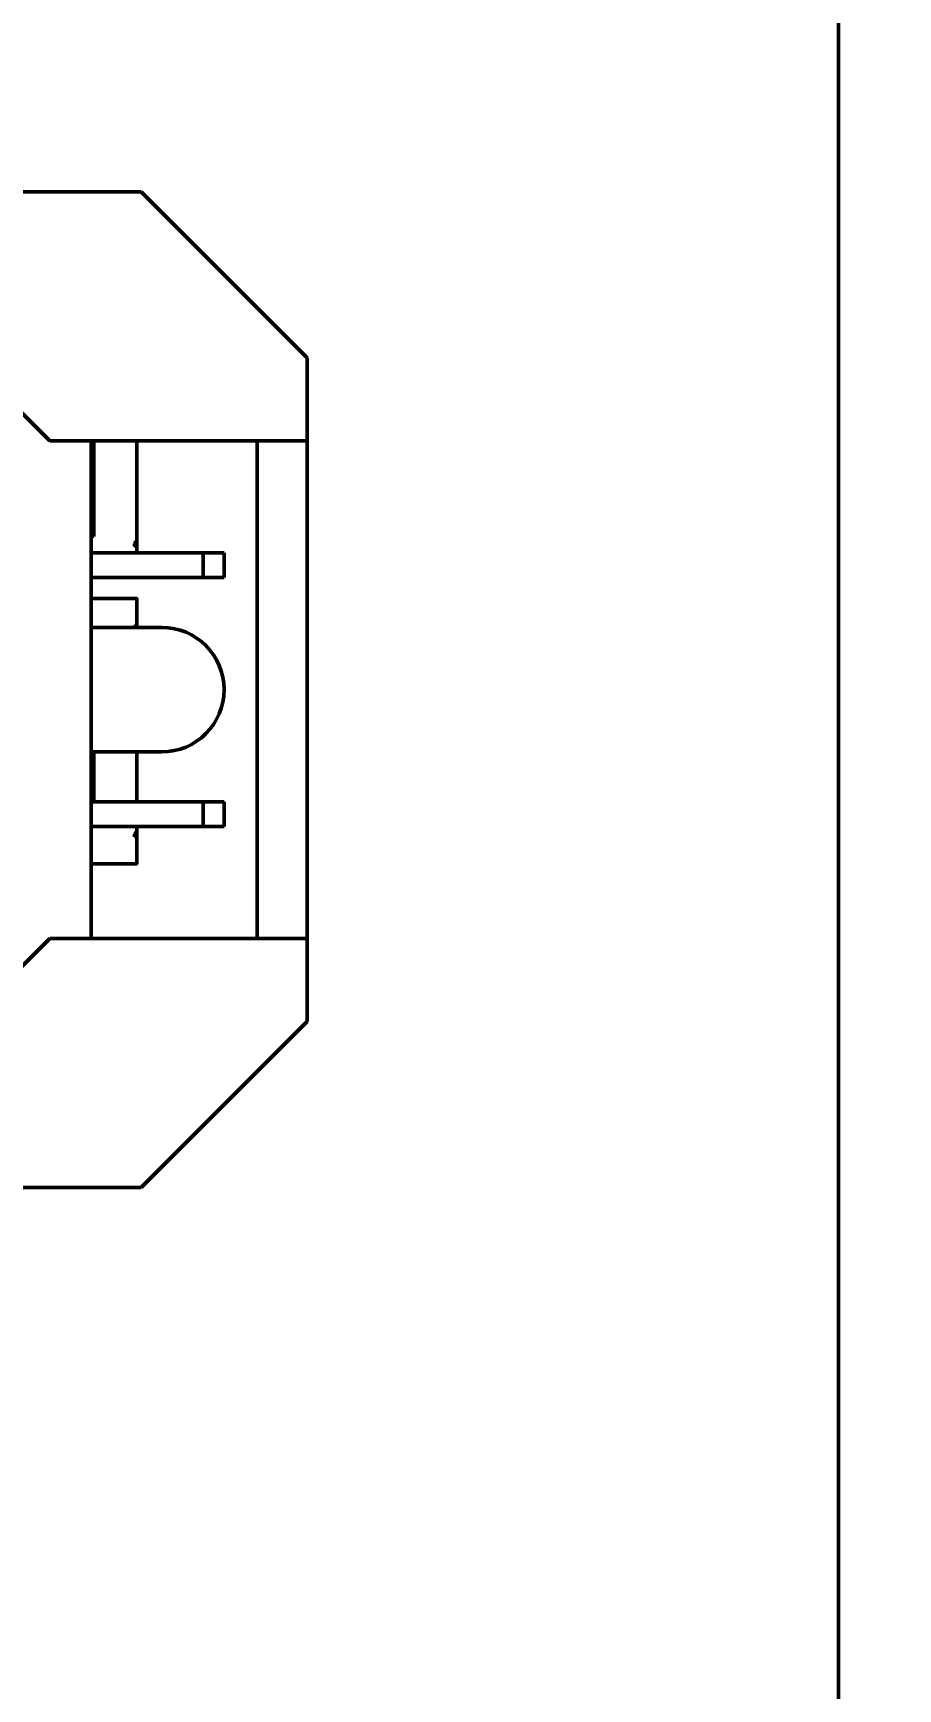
# Model space of a CAD drawing. Header units: millimetres. Extents: x 2121 to 4904, y 892 to 1933.
# Drawn here: x 2361.86 to 2382.69, y 1303.46 to 1343.37 of the extents above; entities that cross this region are included whole.
import ezdxf

# ---------------------------------------------------------------- set-up
doc = ezdxf.new("R2010")
doc.units = ezdxf.units.MM
doc.header["$LTSCALE"] = 1.8
doc.layers.add('외형선(ISO)', color=7, linetype='Continuous', lineweight=50)
doc.layers.add('치수(ISO)', color=7, linetype='Continuous', lineweight=25)
doc.styles.add('주 문자 (ISO)', font='')
doc.styles.add('주 텍스트 (ISO)', font='')
doc.styles.get('주 문자 (ISO)').set_extended_font_data('Tahoma')
doc.styles.get('주 텍스트 (ISO)').set_extended_font_data('Tahoma')
doc.dimstyles.new('기본값 (ISO)', dxfattribs={"dimscale": 1.8, "dimtxt": 3.5, "dimasz": 2.5, "dimexe": 3.175, "dimexo": 0, "dimgap": 0.762, "dimtad": 1, "dimrnd": 1e-08, "dimzin": 0, "dimtxsty": '주 텍스트 (ISO)', "dimcen": 0.09, "dimdle": 10, "dimclrd": 256, "dimclre": 256, "dimclrt": 256, "dimazin": 0, "dimtfac": 1.001486, "dimtmove": 0, "dimatfit": 3, "dimfxl": 1, "dimtolj": 1, "dimtzin": 0, "dimlwd": -1, "dimlwe": -1, "dimarcsym": 0})

# ---------------------------------------------------------------- blocks, each defined once
blk = doc.blocks.new('*D685')
at = {"layer": 'Defpoints', "color": 0}
for p in [(2296.96, 1640.945), (2404.327, 1640.945), (2379.76, 1292.845)]:
    blk.add_point(p, dxfattribs=at)
at = {"layer": '치수(ISO)', "color": 7}
for p, q in [((2296.96, 1640.945), (2410.042, 1640.945)), ((2404.327, 1297.345), (2404.327, 1636.445)), ((2379.76, 1292.845), (2410.042, 1292.845))]:
    blk.add_line(p, q, dxfattribs=at)
for points in [[(2405.077, 1636.445), (2403.577, 1636.445), (2404.327, 1640.945)], [(2403.577, 1297.345), (2405.077, 1297.345), (2404.327, 1292.845)]]:
    blk.add_solid(points, dxfattribs=at)
at = {"layer": '치수(ISO)', "insert": (2399.795, 1466.895), "char_height": 6.3, "attachment_point": 5, "rotation": 90, "style": '주 문자 (ISO)'}
blk.add_mtext('\\A1;174', dxfattribs=at)

msp = doc.modelspace()

# ---------------------------------------------------------------- linework, layer by layer
at = {"layer": '외형선(ISO)'}
for p, q in [((2381.26, 1300.945), (2381.26, 1650.945)), ((2328.46, 1339.545), (2364.46, 1339.545)), ((2362.26, 1333.545), (2356.26, 1339.545)), ((2368.46, 1335.545), (2364.46, 1339.545)), ((2368.46, 1335.545), (2368.46, 1319.545)), ((2368.46, 1333.545), (2362.26, 1333.545)), ((2363.26, 1333.545), (2363.26, 1321.545)), ((2363.32, 1331.239), (2363.32, 1333.545)), ((2364.36, 1333.545), (2364.36, 1331.125)), ((2367.26, 1333.545), (2367.26, 1321.545)), ((2363.32, 1331.245), (2363.27, 1331.245)), ((2365.96, 1330.845), (2363.26, 1330.845)), ((2364.36, 1331.125), (2364.3, 1331.065)), ((2364.3, 1331.065), (2364.35, 1331.115)), ((2364.3, 1331.065), (2364.3, 1330.999)), ((2364.35, 1331.005), (2364.3, 1331.005)), ((2364.35, 1331.115), (2364.36, 1331.125)), ((2364.36, 1331.125), (2364.36, 1330.995)), ((2364.36, 1330.995), (2364.36, 1330.845)), ((2365.96, 1330.245), (2365.96, 1330.845)), ((2365.96, 1330.845), (2366.46, 1330.845)), ((2366.46, 1330.845), (2366.46, 1330.245)), ((2365.96, 1330.245), (2363.26, 1330.245)), ((2366.46, 1330.245), (2365.96, 1330.245)), ((2363.27, 1329.745), (2364.35, 1329.745)), ((2364.36, 1329.735), (2364.36, 1329.095)), ((2363.26, 1329.045), (2364.96, 1329.045)), ((2364.3, 1329.09), (2364.3, 1329.045)), ((2364.3, 1329.085), (2364.35, 1329.085)), ((2364.36, 1329.095), (2364.36, 1329.045)), ((2364.96, 1326.045), (2363.26, 1326.045)), ((2363.32, 1324.845), (2363.32, 1326.045)), ((2364.36, 1326.045), (2364.36, 1324.845)), ((2365.96, 1324.845), (2363.26, 1324.845)), ((2365.96, 1324.245), (2365.96, 1324.845)), ((2365.96, 1324.845), (2366.46, 1324.845)), ((2366.46, 1324.845), (2366.46, 1324.245)), ((2365.96, 1324.245), (2363.26, 1324.245)), ((2363.32, 1324.239), (2363.32, 1324.245)), ((2364.36, 1324.125), (2364.3, 1324.065)), ((2364.3, 1324.065), (2364.35, 1324.115)), ((2364.3, 1324.065), (2364.3, 1323.999)), ((2364.35, 1324.005), (2364.3, 1324.005)), ((2364.35, 1324.115), (2364.36, 1324.125)), ((2364.36, 1324.245), (2364.36, 1324.125)), ((2364.36, 1324.125), (2364.36, 1323.995)), ((2364.36, 1323.995), (2364.36, 1323.355)), ((2366.46, 1324.245), (2365.96, 1324.245)), ((2364.35, 1323.345), (2363.27, 1323.345)), ((2356.26, 1315.545), (2362.26, 1321.545)), ((2362.26, 1321.545), (2368.46, 1321.545)), ((2364.46, 1315.545), (2368.46, 1319.545)), ((2364.46, 1315.545), (2328.46, 1315.545))]:
    msp.add_line(p, q, dxfattribs=at)
for centre, radius, start, end in [((2363.27, 1331.235), 0.01, 90, 180), ((2364.35, 1330.995), 0.01, 0, 90), ((2363.27, 1329.735), 0.01, 90, 180), ((2364.35, 1329.735), 0.01, 0, 90), ((2364.35, 1329.095), 0.01, 270, 0), ((2364.96, 1327.545), 1.5, 270, 90), ((2363.27, 1324.235), 0.01, 90, 180), ((2364.35, 1323.995), 0.01, 0, 90), ((2363.27, 1323.355), 0.01, 180, 270), ((2364.35, 1323.355), 0.01, 270, 0)]:
    msp.add_arc(centre, radius, start, end, dxfattribs=at)
for points in [[(2363.32, 1331.235), (2363.32, 1331.236), (2363.32, 1331.238), (2363.32, 1331.239)], [(2364.3, 1330.999), (2364.3, 1330.998), (2364.3, 1330.996), (2364.3, 1330.995)], [(2364.3, 1329.094), (2364.3, 1329.093), (2364.3, 1329.092), (2364.3, 1329.09)], [(2363.32, 1324.235), (2363.32, 1324.236), (2363.32, 1324.238), (2363.32, 1324.239)], [(2364.3, 1323.999), (2364.3, 1323.998), (2364.3, 1323.996), (2364.3, 1323.995)]]:
    msp.add_open_spline(points, degree=3, dxfattribs=at)

# ---------------------------------------------------------------- dimensions: what is measured, and where the dimension line sits
at = {"layer": '치수(ISO)'}
dim = msp.add_linear_dim(base=(2404.327, 1640.945), p1=(2379.76, 1292.845), p2=(2296.96, 1640.945), angle=90, text='174', dimstyle='기본값 (ISO)', override={"dimdec": 1, "dimlfac": 0.5, "dimzin": 8, "dimdsep": 46, "dimtxsty": '주 문자 (ISO)', "dimclrd": 7, "dimclre": 7, "dimclrt": 256, "dimtofl": 0, "dimatfit": 1}, dxfattribs=at)
dim.commit()
dim.dimension.update_dxf_attribs({"geometry": '*D685', "text_midpoint": (2399.795, 1466.895)})

doc.saveas('drawing.dxf')
